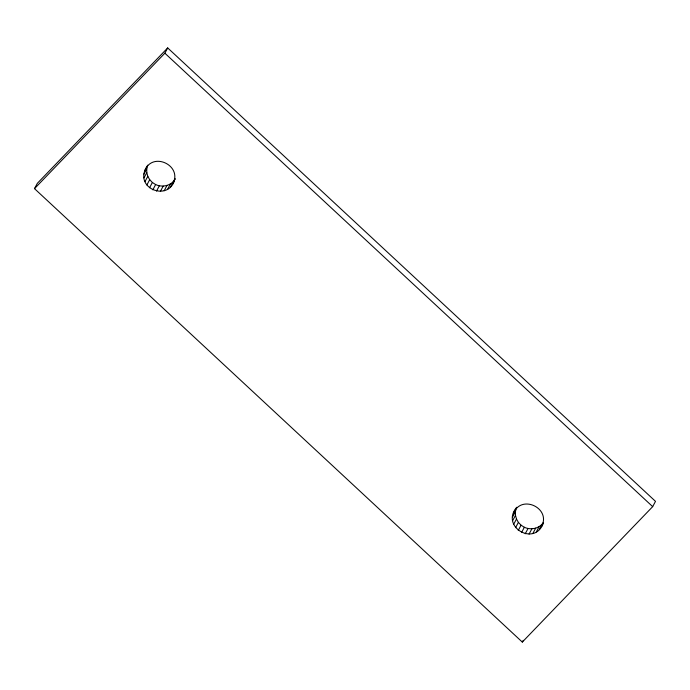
<?xml version="1.0" encoding="UTF-8"?>
<svg xmlns="http://www.w3.org/2000/svg" width="690" height="690" viewBox="0 0 690 690"><rect width="100%" height="100%" fill="white"/><g stroke="black" fill="none" stroke-linecap="round" stroke-linejoin="round"><path stroke-width="1.03" d="M172.828 183.799C182.798 165.617 152.654 151.17 144.857 170.464C137.577 189.336 167.523 200.281 174.234 181.16M143.934 174.121L146.754 168.843L147.677 165.186L144.857 170.464M543.401 522.994C534.905 547.101 499.948 526.651 516.784 507.254M512.627 516.836L515.447 511.557L516.37 507.9M541.521 526.522C551.491 508.34 521.347 493.885 513.55 513.179M34.5 188.646L37.32 183.359L167.687 47.921L655.5 501.354L652.68 506.641L522.313 642.08L34.5 188.646L164.867 53.199L167.687 47.921M143.977 177.908L146.797 172.629L146.754 168.843M144.978 181.599L147.798 176.312L146.797 172.629M146.875 184.954L149.696 179.667L147.798 176.312M149.549 187.758L152.369 182.479L149.696 179.667M152.826 189.845L155.647 184.566C162.297 187.758 171.189 185.722 175.088 179.279M156.518 191.078L159.338 185.8M160.373 191.389L163.194 186.11M164.16 190.742L166.98 185.463M167.636 189.189L170.456 183.911M170.585 186.826L173.406 181.548M174.208 180.306L175.148 178.546M512.67 520.622L515.49 515.344L515.447 511.557M513.67 524.314L516.491 519.027L515.49 515.344M515.568 527.669L518.388 522.382L516.491 519.027M518.242 530.472L521.062 525.193L518.388 522.382M521.528 532.559L524.348 527.281C530.679 530.291 539.175 528.678 543.22 522.753M525.211 533.801L528.031 528.514M529.066 534.103L531.886 528.825M532.852 533.456L535.673 528.178M536.328 531.904L539.149 526.625M539.278 529.541L542.099 524.262M522.313 642.08L523.253 640.32M152.369 182.479L155.647 184.566M521.062 525.193L524.348 527.281M164.867 53.199L652.68 506.641"/></g></svg>
